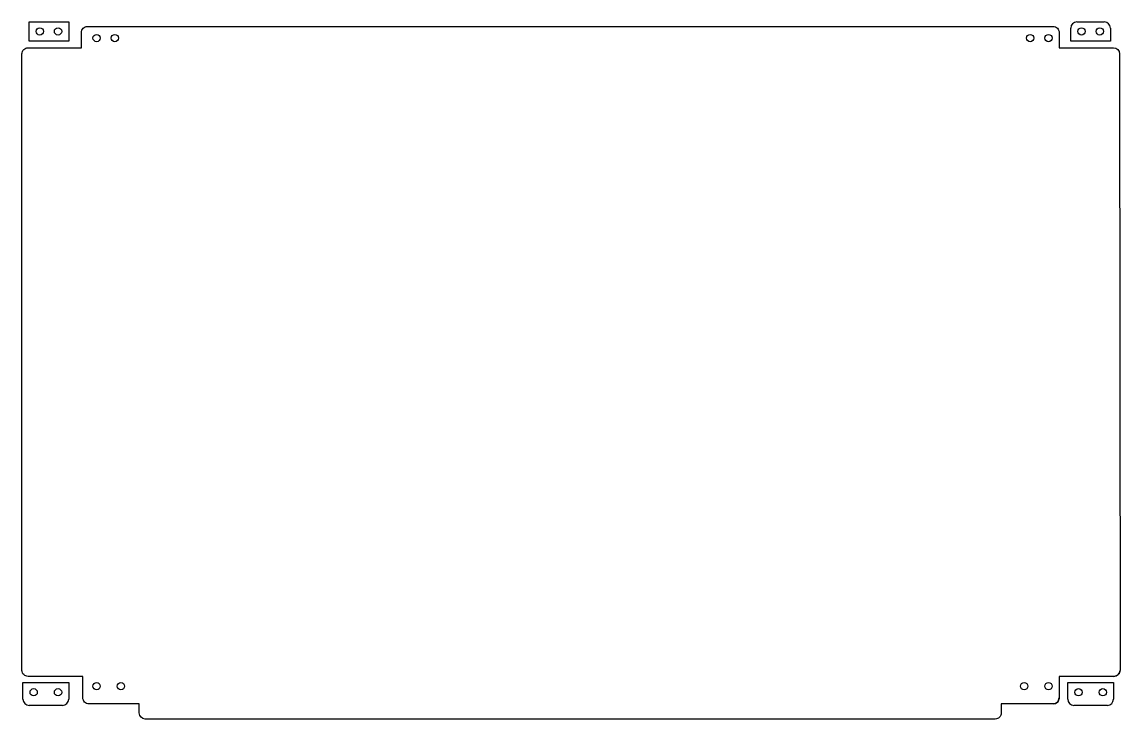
# Model space of a CAD drawing. Header units: millimetres. Extents: x 52 to 412, y 51 to 280.
import ezdxf

# ---------------------------------------------------------------- set-up
doc = ezdxf.new("R2010")
doc.units = ezdxf.units.MM
doc.layers.add('decoupe', color=1, linetype='Continuous', lineweight=25, true_color=0xff0000)

msp = doc.modelspace()

# ---------------------------------------------------------------- linework, layer by layer
at = {"layer": 'decoupe'}
for p, q in [((54, 280), (67, 280)), ((54, 273.7), (54, 280)), ((54, 280), (54, 280)), ((67, 280), (67, 273.7)), ((396, 280), (396, 280)), ((396, 273.7), (396, 278)), ((398, 280), (407, 280)), ((409, 278), (409, 273.7)), ((67, 273.7), (54, 273.7)), ((409, 273.7), (396, 273.7)), ((52, 57.5), (52, 63)), ((52, 63), (66.84, 62.99)), ((66.84, 62.99), (67, 63)), ((67, 63), (67, 57.5)), ((395, 57.5), (395, 63)), ((395, 63), (409.84, 62.99)), ((409.84, 62.99), (410, 63)), ((410, 63), (410, 57.5)), ((65, 55.5), (54, 55.5)), ((408, 55.5), (397, 55.5))]:
    msp.add_line(p, q, dxfattribs=at)
msp.add_lwpolyline([(71.16, 271.5), (71.16, 276.5, -0.414214), (73.16, 278.5), (390.16, 278.5, -0.414214), (392.16, 276.5), (392.16, 271.5), (410, 271.5, -0.413987), (412, 269.51), (412.16, 67.01, -0.414441), (410.16, 65), (392.16, 65), (392.16, 58, -0.414214), (390.16, 56), (373.16, 56), (373.16, 53, -0.414219), (371.16, 51), (92.16, 51, -0.414208), (90.16, 53), (90.16, 56), (73.66, 56, -0.414214), (71.66, 58), (71.66, 65), (53.66, 65, -0.414214), (51.66, 67), (51.66, 269.51, -0.414214), (53.66, 271.5), (71.16, 271.5), (71.16, 271.5)], format="xyb", dxfattribs=at)
for centre in [(57.5, 276.9), (63.5, 276.9), (399.5, 276.9), (405.5, 276.9), (76.16, 274.7), (76.16, 274.7), (82.16, 274.7), (82.16, 274.7), (382.66, 274.7), (388.66, 274.7), (76.16, 61.81), (84.16, 61.81), (380.66, 61.81), (388.66, 61.81), (55.5, 59.8), (63.5, 59.8), (398.5, 59.8), (406.5, 59.8)]:
    msp.add_circle(centre, 1.2, dxfattribs=at)
for centre, start, end in [((398, 278), 90, 180), ((407, 278), 0, 90), ((410.16, 67), 270, 0), ((390.16, 58), 270, 360), ((54, 57.5), 180, 270), ((65, 57.5), 270, 0), ((397, 57.5), 180, 270), ((408, 57.5), 270, 0)]:
    msp.add_arc(centre, 2, start, end, dxfattribs=at)

doc.saveas('drawing.dxf')
